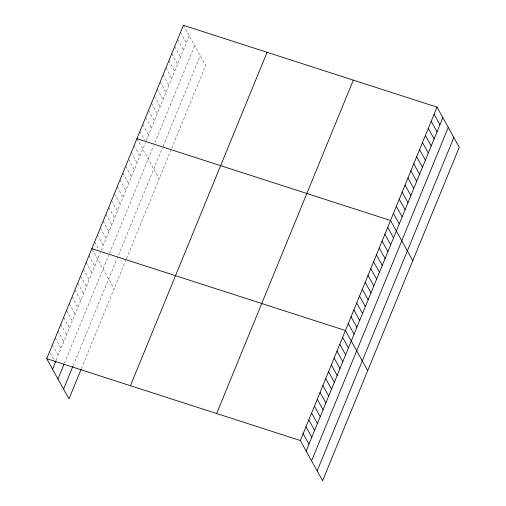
<?xml version="1.0" encoding="UTF-8"?>
<svg xmlns="http://www.w3.org/2000/svg" width="506" height="506" viewBox="0 0 506 506"><rect width="100%" height="100%" fill="white"/><g stroke="black" fill="none" stroke-linecap="round" stroke-linejoin="round"><path stroke-width="0.38" stroke-dasharray="2.53 1.9" d="M56.217 360.253L100.473 252.292M101.32 250.23L145.367 142.774M146.24 140.649L189.219 35.793M64.464 363.169L108.72 255.207M109.562 253.145L153.697 145.481M154.861 142.648L194.646 45.584M73.155 365.693L162.483 147.771M163.065 146.354L200.237 55.673M81.403 368.602L126.215 259.268M126.5 258.585L170.813 150.478M171.686 148.353L205.664 65.464L183.4 25.3M180.497 32.384L186.316 42.877M177.593 39.468L183.412 49.961M174.69 46.552L180.509 57.051M171.787 53.636L177.606 64.135M168.884 60.726L174.696 71.219M165.981 67.81L171.793 78.303M163.071 74.894L168.89 85.387M160.168 81.978L165.987 92.471M157.265 89.062L163.084 99.555M154.362 96.146L160.181 106.639M151.458 103.23L157.271 113.724M148.555 110.314L154.368 120.814M145.646 117.398L151.465 127.898M142.743 124.489L148.562 134.982M139.839 131.573L144.564 140.099M136.936 138.657L159.2 178.814M134.115 145.532L139.934 156.025M131.301 152.407L137.113 162.9M128.48 159.282L134.299 169.776M125.659 166.158L131.478 176.657M122.844 173.039L128.657 183.533M120.023 179.915L125.842 190.408M117.202 186.79L123.021 197.283M114.388 193.665L120.2 204.158M111.567 200.54L117.386 211.034M108.746 207.416L114.565 217.915M105.931 214.297L111.744 224.79M103.11 221.173L108.929 231.666M100.289 228.048L106.108 238.541M97.475 234.923L103.294 245.416M94.654 241.798L99.018 249.673M92.2 249.331L114.097 288.837M89.018 255.555L94.837 266.048M86.197 262.431L92.016 272.924M83.382 269.306L89.195 279.799M80.562 276.181L86.381 286.674M77.741 283.056L83.56 293.55M74.926 289.932L80.739 300.431M72.105 296.813L77.924 307.306M69.284 303.689L75.103 314.182M66.469 310.564L72.282 321.057M63.648 317.439L69.467 327.932M60.828 324.314L66.647 334.808M58.013 331.19L63.826 341.689M55.192 338.071L61.011 348.564M52.371 344.947L58.19 355.44M50.284 353.131L53.914 359.69"/><path stroke-width="0.76" d="M46.735 358.697L183.4 25.3L437.001 107.139L459.265 147.303L322.6 480.7L300.336 440.536L46.735 358.697L68.999 398.861L81.118 369.291M52.554 369.19L55.938 360.942M57.981 378.981L64.18 363.852M63.573 389.07L72.87 366.376M130.421 385.705L267.092 52.308M216.65 413.528L353.315 80.131M300.336 440.536L437.001 107.139M306.155 451.036L442.82 117.632M311.582 460.821L448.246 127.423M317.173 470.909L453.838 137.512M136.936 138.657L390.537 220.496L412.795 260.66M91.833 248.674L345.434 330.519L367.698 370.677M434.097 114.223L439.916 124.723M431.194 121.307L437.013 131.807M428.291 128.397L434.11 138.891M425.388 135.481L431.201 145.975M422.478 142.565L428.297 153.059M419.575 149.649L425.394 160.143M416.672 156.733L422.491 167.227M413.769 163.817L419.588 174.311M410.866 170.901L416.685 181.395M407.962 177.985L413.775 188.485M405.059 185.07L410.872 195.569M402.15 192.16L407.969 202.653M399.247 199.244L405.066 209.737M396.343 206.328L402.162 216.821M393.44 213.412L399.259 223.905M387.716 227.371L393.535 237.864M384.895 234.246L390.714 244.746M382.081 241.128L387.893 251.621M379.26 248.003L385.079 258.496M376.439 254.879L382.258 265.372M373.624 261.754L379.443 272.247M370.803 268.629L376.622 279.122M367.988 275.504L373.801 286.004M365.168 282.38L370.987 292.879M362.347 289.261L368.166 299.754M359.532 296.136L365.345 306.63M356.711 303.012L362.53 313.505M353.89 309.887L359.709 320.38M351.075 316.762L356.888 327.262M348.255 323.638L354.073 334.137M342.619 337.394L348.432 347.888M339.798 344.27L345.617 354.763M336.977 351.145L342.796 361.638M334.162 358.02L339.975 368.52M331.341 364.896L337.16 375.395M328.52 371.777L334.339 382.27M325.706 378.652L331.519 389.146M322.885 385.528L328.704 396.021M320.064 392.403L325.883 402.896M317.249 399.278L323.062 409.778M314.428 406.154L320.247 416.653M311.607 413.035L317.426 423.528M308.793 419.91L314.605 430.404M305.972 426.786L311.791 437.279M303.151 433.661L308.97 444.154M54.642 361.006L55.369 362.315"/></g></svg>
